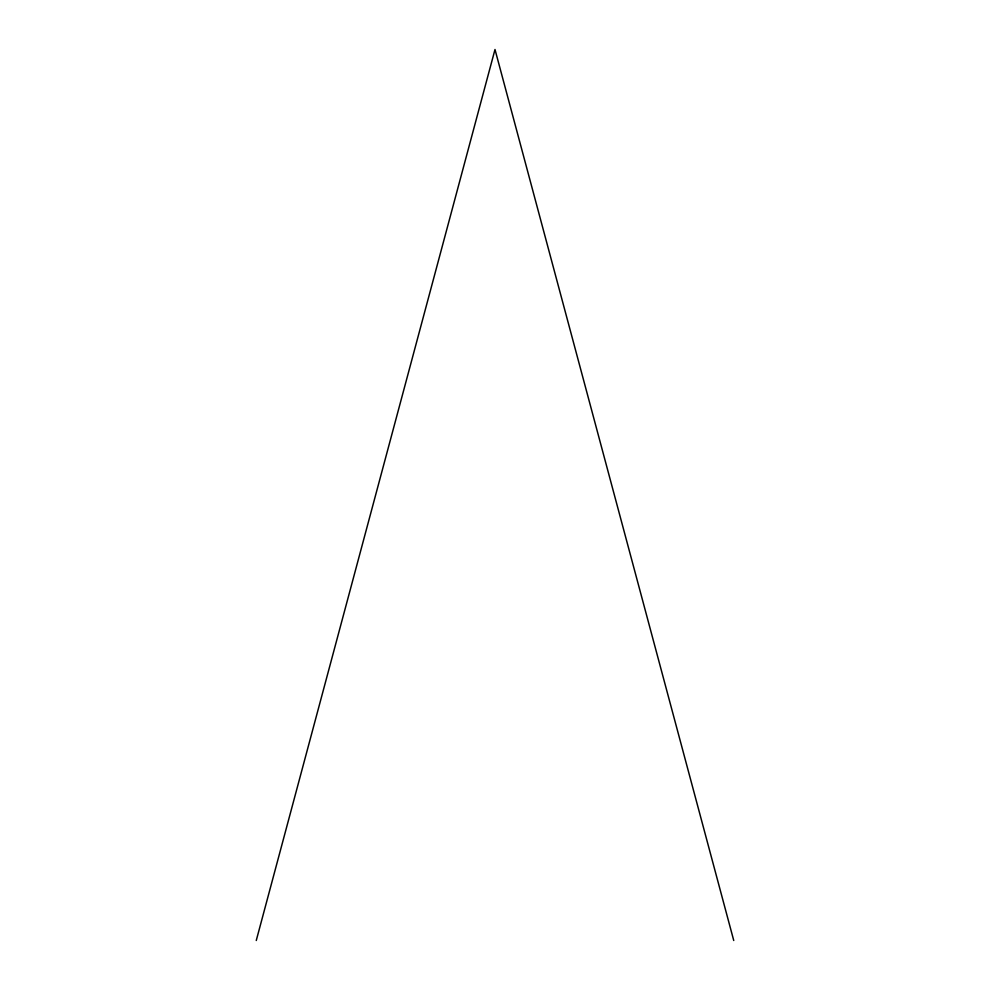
<?xml version="1.0" encoding="UTF-8"?>
<svg xmlns="http://www.w3.org/2000/svg" width="990" height="990" viewBox="0 0 990 990"><rect width="100%" height="100%" fill="white"/><g stroke="black" fill="none" stroke-linecap="round" stroke-linejoin="round"><path stroke-width="1.49" d="M256.262 940.5L495 49.5L733.738 940.5"/></g></svg>
